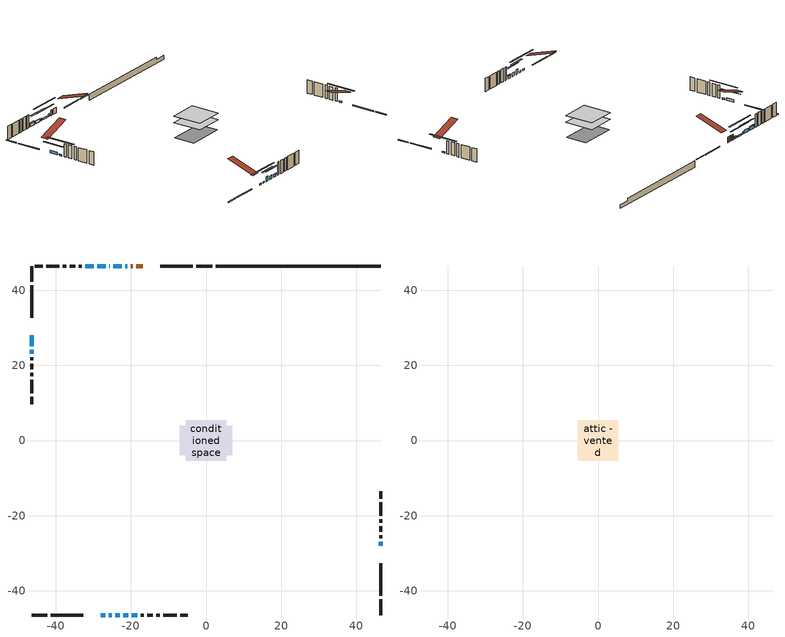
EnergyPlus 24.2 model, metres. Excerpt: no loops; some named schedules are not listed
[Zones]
conditioned space
 floor adiabatic (AdiabaticFloorConstruction): -5.43,-5.43 -5.43,5.43 5.43,5.43 5.43,-5.43 z3.39
 floor foundation (Slab1 construction): -7.01,-3.96 -7.01,3.96 7.01,3.96 7.01,-3.96 z-1.34
 wall outside (RimJoist1 construction): 1.61,46.43 -2.62,46.43 / -46.43,-46.43 -42.2,-46.43 / -46.43,46.43 -46.43,42.2 / 46.43,-46.43 46.43,-42.2 z0.95:1.25
 wall outside (RimJoist2 construction): -3.55,46.43 -12.22,46.43 / -41.27,-46.43 -32.6,-46.43 / -46.43,41.27 -46.43,32.6 / 46.43,-41.27 46.43,-32.6 z0.95:1.25
 wall outside (AdiabaticWallConstruction 1): -16.87,46.43 -18.55,46.43 / -19.47,46.43 -20.03,46.43 z0.95:2.98
 wall outside (AdiabaticWallConstruction): -20.96,46.43 -21.52,46.43 / -46.43,27.96 -46.43,25.11 / -25.61,46.43 -25.77,46.43 / -19.72,-46.43 -18.29,-46.43 z0.95:1.87; 46.43,-27.96 46.43,-26.93 / -25.91,-46.43 -25.04,-46.43 z0.95:1.46; -27.96,-46.43 -26.83,-46.43 / -22.44,46.43 -24.68,46.43 / -46.43,24.18 -46.43,23.06 z0.95:1.51; -24.11,-46.43 -23,-46.43 z0.95:2.68; -22.07,-46.43 -20.64,-46.43 z0.95:2.22; -26.69,46.43 -28.93,46.43 / -29.86,46.43 -32.1,46.43 z0.95:2.07
 wall outside (Wall1 construction): -33.03,46.43 -33.87,46.43 / -17.36,-46.43 -16.52,-46.43 / -46.43,22.13 -46.43,21.29 / 46.43,-26.01 46.43,-25.17 z0.95:5.83
 wall outside (Wall2 construction): -34.79,46.43 -36.25,46.43 / -15.6,-46.43 -14.14,-46.43 / -46.43,20.36 -46.43,18.91 / 46.43,-24.24 46.43,-22.78 z0.95:5.83
 wall outside (Wall3 construction): -37.18,46.43 -38.1,46.43 / -13.21,-46.43 -12.29,-46.43 / -46.43,17.98 -46.43,17.06 / 46.43,-21.85 46.43,-20.94 z0.95:5.83
 wall outside (Wall4 construction): -39.02,46.43 -42.55,46.43 / -11.37,-46.43 -7.84,-46.43 / -46.43,16.13 -46.43,12.61 / 46.43,-20.01 46.43,-16.48 z0.95:5.83
 wall outside (Wall5 construction): -43.48,46.43 -45.5,46.43 / -6.91,-46.43 -4.89,-46.43 / -46.43,11.68 -46.43,9.66 / 46.43,-15.56 46.43,-13.53 z0.95:5.83
 wall foundation (FoundationWall1 construction): 2.54,46.43,-1.34 2.54,46.43,0.95 42.04,46.43,0.95 42.04,46.43,0.02 46.43,46.43,0.02 46.43,46.43,-1.34
 window (WindowConstruction 5): -20.96,46.43 -21.52,46.43 z0.95:1.86
 window (WindowConstruction 4): -46.43,27.95 -46.43,25.11 z0.95:1.86
 window (WindowConstruction 12): 46.43,-27.95 46.43,-26.94 z0.95:1.46
 window (WindowConstruction 8): -27.95,-46.43 -26.84,-46.43 z0.95:1.51
 window (WindowConstruction 9): -25.91,-46.43 -25.04,-46.43 z0.95:1.46
 window (WindowConstruction 10): -22.44,46.43 -24.68,46.43 z0.95:1.51
 window (WindowConstruction 11): -46.43,24.18 -46.43,23.06 z0.95:1.51
 window (WindowConstruction 6): -25.61,46.43 -25.76,46.43 z0.95:1.86
 window (WindowConstruction 7): -24.11,-46.43 -23,-46.43 z0.95:2.68
 window (WindowConstruction): -22.07,-46.43 -20.65,-46.43 z0.95:2.22
 window (WindowConstruction 1): -26.69,46.43 -28.93,46.43 z0.95:2.07
 window (WindowConstruction 2): -19.72,-46.43 -18.29,-46.43 z0.95:1.86
 window (WindowConstruction 3): -29.86,46.43 -32.1,46.43 z0.95:2.07
 door (Door): -16.87,46.43 -18.54,46.43 z0.95:2.98
 door (Door 1): -19.47,46.43 -20.03,46.43 z0.95:2.98
 ceiling adiabatic (AdiabaticFloorConstruction): 5.43,-5.43 5.43,5.43 -5.43,5.43 -5.43,-5.43 z3.39
attic - vented
 floor to conditioned space (Floor1 construction Reversed): -5.43,-5.43 -5.43,5.43 5.43,5.43 5.43,-5.43 z5.83
 roof outside (Roof1 construction): -15.94,46.43,5.83 -15.94,35.85,9.35 -13.15,35.85,9.35 -13.15,46.43,5.83; -28.88,-46.43,5.83 -28.88,-35.85,9.35 -31.67,-35.85,9.35 -31.67,-46.43,5.83; -46.43,28.88,5.83 -35.85,28.88,9.35 -35.85,31.67,9.35 -46.43,31.67,5.83; 46.43,-28.88,5.83 35.85,-28.88,9.35 35.85,-31.67,9.35 46.43,-31.67,5.83
shading: -24.15,46.43 -18.32,46.43 -18.32,46.84 -24.15,46.84 z4.5; -46.43,22.47 -46.43,30.59 -46.84,30.59 -46.84,22.47 z4.5; 46.43,-21.85 46.43,-33.04 46.84,-33.04 46.84,-21.85 z6.54; -21.75,-46.43 -33.04,-46.43 -33.04,-46.84 -21.75,-46.84 z6.59; -19.96,-46.43 -30.99,-46.43 -30.99,-46.84 -19.96,-46.84 z6.54; -29.76,46.43 -17.36,46.43 -17.36,46.84 -29.76,46.84 z6.59; -46.43,17.98 -46.43,29.26 -46.84,29.26 -46.84,17.98 z6.59; -28.4,46.43 -22.97,46.43 -22.97,46.84 -28.4,46.84 z4.5; -20.36,-46.43 -26.75,-46.43 -26.75,-46.84 -20.36,-46.84 z5.32; -18.01,-46.43 -24.71,-46.43 -24.71,-46.84 -18.01,-46.84 z4.86; -31.57,46.43 -24.05,46.43 -24.05,46.84 -31.57,46.84 z4.71; -18.09,-46.43 -19.92,-46.43 -19.92,-46.84 -18.09,-46.84 z2.07; -32.3,46.43 -29.66,46.43 -29.66,46.84 -32.3,46.84 z2.27
[Building]
Building 1: Terrain=Suburbs
[Site:Location]
London AP_ON: Latitude {deg}=43.03; Longitude {deg}=-81.15; Time Zone {hr}=-5; Elevation {m}=278; Keep Site Location Information=Yes
[Site:GroundTemperature:Shallow]
3.98693, 1.93205, 1.76749, 2.74264, 6.6573, 10.5537, 13.9317, 16.0716, 16.2534, 14.513, 11.2211, 7.44421
[Site:WaterMainsTemperature]
Calculation Method=Schedule; Temperature Schedule=mains temperature schedule
[Material] Roughness=Rough; Thermal Absorptance=0.9
Name | Thickness {m} | Conductivity {W/m-K} | Density {kg/m3} | Specific Heat {J/kg-K} | Solar Absorptance | Visible Absorptance
asphalt or fiberglass shingles | 0.00635 | 0.162714 | 1121.4 | 1465.45 | 0.4 | 0.4
ceiling loosefill ins | 0.169333 | 0.0480833 | 16.02 | 1046.75 | 0.7 | 0.7
ceiling stud and cavity | 0.1397 | 0.431174 | 65.682 | 1177.47 | 0.7 | 0.7
concrete 4.0 in. | 0.1016 | 1.803125 | 2242.8 | 837.4 | 0.7 | 0.7
concrete 8.0 in. | 0.2032 | 1.803125 | 2242.8 | 837.4 | 0.7 | 0.7
door material | 0.04445 | 0.053851 | 512.64 | 1214.23 | 0.7 | 0.7
door material 1 | 0.04445 | 0.20624 | 512.64 | 1214.23 | 0.7 | 0.7
exterior vertical ins | 0.0174163 | 0.029427 | 32.04 | 1214.23 | 0.7 | 0.7
floor covering | 0.0127 | 0.0433444 | 54.468 | 1339.84 | 0.6 | 0.6
floor rigid ins; wall rigid ins | 0.512978 | 0.029427 | 32.04 | 1214.23 | 0.7 | 0.7
floor stud and cavity | 0.1397 | 1.75129 | 37.0049 | 1207.88 | 0.7 | 0.7
furniture material conditioned space 1 | 0.1524 | 0.115458 | 640.8 | 1214.23 | 0.6 | 0.6
gypsum board | 0.0127 | 0.160291 | 801 | 837.4 | 0.6 | 0.6
gypsum board 1 | 0.0127 | 0.160291 | 801 | 837.4 | 0.7 | 0.7
osb sheathing 0.5 in. | 0.0127 | 0.115458 | 512.64 | 1214.23 | 0.7 | 0.7
osb sheathing 0.75 in. | 0.01905 | 0.115458 | 512.64 | 1214.23 | 0.7 | 0.7
osb sheathing 2.0 in. | 0.0508 | 0.115458 | 512.64 | 1214.23 | 0.7 | 0.7
rim joist stud and cavity | 0.0508 | 0.0452492 | 125.044 | 1163.47 | 0.6 | 0.6
rim joist stud and cavity 1 | 0.0508 | 0.0290657 | 125.044 | 1163.47 | 0.6 | 0.6
wall stud and cavity | 0.1397 | 0.107359 | 139.0536 | 1170.24 | 0.7 | 0.7
wall stud and cavity 1 | 0.1397 | 0.097828 | 139.0536 | 1170.24 | 0.7 | 0.7
wall stud and cavity 2 | 0.1397 | 0.0911936 | 139.0536 | 1170.24 | 0.7 | 0.7
wall stud and cavity 3 | 0.1397 | 0.0943382 | 139.0536 | 1170.24 | 0.7 | 0.7
wall stud and cavity 4 | 0.1397 | 0.0885345 | 139.0536 | 1170.24 | 0.7 | 0.7
wall stud and cavity 5 | 0.0889 | 0.380278 | 52.3479 | 1209.89 | 0.7 | 0.7
wall stud and cavity 6 | 0.0889 | 0.391764 | 83.0341 | 1211.67 | 0.7 | 0.7
wood siding | 0.0254 | 0.102417 | 544.68 | 1172.36 | 0.4 | 0.4
wood siding 1; wood siding 2; wood siding 3 | 0.0254 | 0.102417 | 544.68 | 1172.36 | 0.7 | 0.7
[WindowMaterial:SimpleGlazingSystem]
Name | U-Factor {W/m2-K} | Solar Heat Gain Coefficient
WindowMaterial | 2.203064 | 0.54
WindowMaterial 1 | 2.239971 | 0.51
WindowMaterial 2 | 2.228615 | 0.52
WindowMaterial 3 | 2.986628 | 0.6
WindowMaterial 4 | 3.05987 | 0.34
WindowMaterial 5 | 2.96789 | 0.62
WindowMaterial 6 | 2.30867 | 0.44
WindowMaterial 7 | 2.35012 | 0.4
WindowMaterial 8 | 5.00743 | 0.62
[Construction]
AdiabaticFloorConstruction: floor stud and cavity, floor rigid ins, osb sheathing 0.75 in., floor covering
AdiabaticWallConstruction: wood siding 2, wall rigid ins, wall stud and cavity 5, gypsum board
AdiabaticWallConstruction 1: wood siding 3, wall rigid ins, wall stud and cavity 5, gypsum board
Door: door material
Door 1: door material 1
Floor1 construction Reversed: gypsum board, ceiling stud and cavity, ceiling loosefill ins
FoundationWall1 construction: concrete 8.0 in., gypsum board 1
furniture construction conditioned space 1: furniture material conditioned space 1
PartitionWallConstruction: gypsum board, wall stud and cavity 6, gypsum board
RimJoist1 construction: wood siding 1, osb sheathing 2.0 in., rim joist stud and cavity
RimJoist2 construction: wood siding 1, osb sheathing 2.0 in., rim joist stud and cavity 1
Roof1 construction: asphalt or fiberglass shingles
Slab1 construction: concrete 4.0 in.
Wall1 construction: wood siding, osb sheathing 0.5 in., wall stud and cavity, gypsum board
Wall2 construction: wood siding, osb sheathing 0.5 in., wall stud and cavity 1, gypsum board
Wall3 construction: wood siding, osb sheathing 0.5 in., wall stud and cavity 2, gypsum board
Wall4 construction: wood siding, osb sheathing 0.5 in., wall stud and cavity 3, gypsum board
Wall5 construction: wood siding, osb sheathing 0.5 in., wall stud and cavity 4, gypsum board
WindowConstruction: WindowMaterial
WindowConstruction 1; WindowConstruction 3: WindowMaterial 1
WindowConstruction 10; WindowConstruction 11; WindowConstruction 8: WindowMaterial 6
WindowConstruction 12: WindowMaterial 8
WindowConstruction 2; WindowConstruction 4: WindowMaterial 2
WindowConstruction 5: WindowMaterial 3
WindowConstruction 6: WindowMaterial 4
WindowConstruction 7: WindowMaterial 5
WindowConstruction 9: WindowMaterial 7
[Zone] Multiplier=1; Part of Total Floor Area=Yes
Name | Volume {m3}
attic - vented | 67.4628
conditioned space | 570.2
[Space]
Name | Zone | Volume {m3}
attic - vented 1 | attic - vented | 67.4628
conditioned space 1 | conditioned space | 570.2
[ZoneInfiltration:EffectiveLeakageArea]
infil attic - vented 1: Zone or Space=attic - vented 1; Schedule=Always On Discrete; Effective Air Leakage Area {cm2}=5144.29; Stack Coefficient=0.000245133; Wind Coefficient=1.05784e-05
[ZoneMixing]
whole house fan mix: Zone or Space=attic - vented; Schedule=Always On Continuous; Design Flow Rate Calculation Method=Flow/Zone; Design Flow Rate {m3/s}=0; Source Zone or Space=conditioned space
[SurfaceProperty:ExposedFoundationPerimeter]
Slab1: Exposed Perimeter Calculation Method=TotalExposedPerimeter; Total Exposed Perimeter {m}=43.892
[InternalMass] Zone or ZoneList=conditioned space; Space or SpaceList=conditioned space 1
Name | Construction | Surface Area {m2}
furniture mass conditioned space 1 | furniture construction conditioned space 1 | 91.6042
partition wall mass | PartitionWallConstruction | 229.01
[Lights]
interior lighting: Zone or ZoneList or Space or SpaceList=conditioned space 1; Schedule=interior lighting schedule; Design Level Calculation Method=LightingLevel; Lighting Level {W}=343.2; Return Air Fraction=0; Fraction Radiant=0.6; Fraction Visible=0.2; Fraction Replaceable=1
[People]
occupants: Zone or ZoneList or Space or SpaceList=conditioned space 1; Number of People Schedule=occupants schedule; Number of People Calculation Method=People; Number of People=3; Fraction Radiant=0.314171; Sensible Heat Fraction=0.56303; Activity Level Schedule=occupants activity schedule; Carbon Dioxide Generation Rate {m3/s-W}=0; Enable ASHRAE 55 Comfort Warnings=No; Mean Radiant Temperature Calculation Type=EnclosureAveraged
[ElectricEquipment] Zone or ZoneList or Space or SpaceList=conditioned space 1; Design Level Calculation Method=EquipmentLevel
Name | Schedule | Design Level {W} | Fraction Latent | Fraction Radiant | Fraction Lost
clothes dryer | clothes dryer schedule | 140.772 | 0.015 | 0.081 | 0.85
clothes washer | clothes washer schedule | 32.1985 | 0.03 | 0.162 | 0.7
cooking range | cooking range schedule | 215.147 | 0.08 | 0.432 | 0.2
dishwasher | dishwasher schedule | 66.8632 | 0.3 | 0.18 | 0.4
fridge | fridge schedule | 72.9452 | 0 | 0.6 | 0
mech vent bath fan 0 | mech vent bath fan 0 schedule | 50.2 | 0 | 0 | 1
mech vent bath fan 1 | mech vent bath fan 1 schedule | 50.2 | 0 | 0 | 1
mech vent house fan | mech vent house fan schedule | 0 | 0 | 0 | 1
mech vent house fan cfis | mech vent house fan cfis schedule | 0 | 0 | 0 | 0
mech vent range fan 0 | mech vent range fan 0 schedule | 57 | 0 | 0 | 1
misc plug loads | misc plug loads schedule | 494.7 | 0.045 | 0.513 | 0.1
whole house fan | Always On Discrete | 0 | 0 | 0 | 1
[OtherEquipment] Zone or ZoneList or Space or SpaceList=conditioned space 1; Design Level Calculation Method=EquipmentLevel
Name | Fuel Type | Schedule | Design Level {W} | Fraction Latent | Fraction Radiant | Fraction Lost
clothes dryer 1 | Electricity | clothes dryer schedule | 0 | 0.015 | 0.081 | 0.85
cooking range 1 | Electricity | cooking range schedule | 0 | 0.08 | 0.432 | 0.2
general water use latent | None | general water use schedule | 62.594 | 1 | 0 | 0
general water use sensible | None | general water use schedule | -61.6891 | 0 | 0.6 | 0
mech vent house fan latent load | None | Always On Discrete | 0 | 1 | 0 | 0
mech vent house fan sensible load | None | Always On Discrete | 0 | 0 | 0 | 0
water heater energy adjustment1 | NaturalGas | Always On Discrete | 0.01 | 0 | 0 | 1
[ZoneInfiltration:DesignFlowRate] Zone or ZoneList or Space or SpaceList=conditioned space 1; Schedule=Always On Discrete; Design Flow Rate Calculation Method=Flow/Zone; Design Flow Rate {m3/s}=0
infil flow; natural vent flow; whole house fan flow
[Foundation:Kiva]
Foundation Kiva 1: Initial Indoor Air Temperature {C}=18; Wall Height Above Grade {m}=0.950001; Wall Depth Below Slab {m}=0.2032; Custom Block Material Name 1=exterior vertical ins; Custom Block Depth 1 {m}=2.28999; Custom Block X Position 1 {m}=0.2159; Custom Block Z Position 1 {m}=0
[Foundation:Kiva:Settings]
Soil Conductivity {W/m-K}=0.849921; Soil Density {kg/m3}=1842.3; Soil Specific Heat {J/kg-K}=418.7; Ground Solar Absorptivity=0.9; Ground Thermal Absorptivity=0.9; Ground Surface Roughness {m}=0.03; Far-Field Width {m}=40; Deep-Ground Boundary Condition=ZeroFlux; Deep-Ground Depth {m}=40; Minimum Cell Dimension {m}=0.2; Maximum Cell Growth Coefficient=3; Simulation Timestep=Timestep
[Exterior:Lights]
exterior lighting: Schedule=exterior lighting schedule; Design Level {W}=75.6
[Schedule:Constant]
Name | Hourly Value
Always On Continuous; mech vent house fan schedule; mech vent house fan cfis schedule; Always On Discrete | 1
occupants activity schedule | 117.228
fridge schedule | 0
[Schedule:Week:Daily]
interior lighting schedule Week Rule - Jan1-Jan27: interior lighting schedule day, interior lighting schedule day, interior lighting schedule day, interior lighting schedule day, interior lighting schedule day, interior lighting schedule day, interior lighting schedule day, interior lighting schedule default day, interior lighting schedule default day, interior lighting schedule default day, interior lighting schedule default day, interior lighting schedule default day
interior lighting schedule Week Rule - Jan28-Feb3: interior lighting schedule day, interior lighting schedule day, interior lighting schedule day, interior lighting schedule day, interior lighting schedule day 1, interior lighting schedule day 1, interior lighting schedule day 1, interior lighting schedule default day, interior lighting schedule default day, interior lighting schedule default day, interior lighting schedule default day, interior lighting schedule default day
interior lighting schedule Week Rule - Feb4-Feb24: interior lighting schedule day 1, interior lighting schedule day 1, interior lighting schedule day 1, interior lighting schedule day 1, interior lighting schedule day 1, interior lighting schedule day 1, interior lighting schedule day 1, interior lighting schedule default day, interior lighting schedule default day, interior lighting schedule default day, interior lighting schedule default day, interior lighting schedule default day
interior lighting schedule Week Rule - Feb25-Mar3: interior lighting schedule day 1, interior lighting schedule day 1, interior lighting schedule day 1, interior lighting schedule day 1, interior lighting schedule day 2, interior lighting schedule day 2, interior lighting schedule day 2, interior lighting schedule default day, interior lighting schedule default day, interior lighting schedule default day, interior lighting schedule default day, interior lighting schedule default day
interior lighting schedule Week Rule - Mar4-Mar31: interior lighting schedule day 2, interior lighting schedule day 2, interior lighting schedule day 2, interior lighting schedule day 2, interior lighting schedule day 2, interior lighting schedule day 2, interior lighting schedule day 2, interior lighting schedule default day, interior lighting schedule default day, interior lighting schedule default day, interior lighting schedule default day, interior lighting schedule default day
interior lighting schedule Week Rule - Apr1-Apr28: interior lighting schedule day 3, interior lighting schedule day 3, interior lighting schedule day 3, interior lighting schedule day 3, interior lighting schedule day 3, interior lighting schedule day 3, interior lighting schedule day 3, interior lighting schedule default day, interior lighting schedule default day, interior lighting schedule default day, interior lighting schedule default day, interior lighting schedule default day
interior lighting schedule Week Rule - Apr29-May5: interior lighting schedule day 3, interior lighting schedule day 3, interior lighting schedule day 4, interior lighting schedule day 4, interior lighting schedule day 4, interior lighting schedule day 4, interior lighting schedule day 4, interior lighting schedule default day, interior lighting schedule default day, interior lighting schedule default day, interior lighting schedule default day, interior lighting schedule default day
interior lighting schedule Week Rule - May6-May26: interior lighting schedule day 4, interior lighting schedule day 4, interior lighting schedule day 4, interior lighting schedule day 4, interior lighting schedule day 4, interior lighting schedule day 4, interior lighting schedule day 4, interior lighting schedule default day, interior lighting schedule default day, interior lighting schedule default day, interior lighting schedule default day, interior lighting schedule default day
interior lighting schedule Week Rule - May27-Jun2: interior lighting schedule day 4, interior lighting schedule day 4, interior lighting schedule day 4, interior lighting schedule day 4, interior lighting schedule day 4, interior lighting schedule day 5, interior lighting schedule day 5, interior lighting schedule default day, interior lighting schedule default day, interior lighting schedule default day, interior lighting schedule default day, interior lighting schedule default day
interior lighting schedule Week Rule - Jun3-Jun30: interior lighting schedule day 5, interior lighting schedule day 5, interior lighting schedule day 5, interior lighting schedule day 5, interior lighting schedule day 5, interior lighting schedule day 5, interior lighting schedule day 5, interior lighting schedule default day, interior lighting schedule default day, interior lighting schedule default day, interior lighting schedule default day, interior lighting schedule default day
interior lighting schedule Week Rule - Jul1-Jul28: interior lighting schedule day 6, interior lighting schedule day 6, interior lighting schedule day 6, interior lighting schedule day 6, interior lighting schedule day 6, interior lighting schedule day 6, interior lighting schedule day 6, interior lighting schedule default day, interior lighting schedule default day, interior lighting schedule default day, interior lighting schedule default day, interior lighting schedule default day
interior lighting schedule Week Rule - Jul29-Aug4: interior lighting schedule day 6, interior lighting schedule day 6, interior lighting schedule day 6, interior lighting schedule day 7, interior lighting schedule day 7, interior lighting schedule day 7, interior lighting schedule day 7, interior lighting schedule default day, interior lighting schedule default day, interior lighting schedule default day, interior lighting schedule default day, interior lighting schedule default day
interior lighting schedule Week Rule - Aug5-Aug25: interior lighting schedule day 7, interior lighting schedule day 7, interior lighting schedule day 7, interior lighting schedule day 7, interior lighting schedule day 7, interior lighting schedule day 7, interior lighting schedule day 7, interior lighting schedule default day, interior lighting schedule default day, interior lighting schedule default day, interior lighting schedule default day, interior lighting schedule default day
interior lighting schedule Week Rule - Aug26-Sep1: interior lighting schedule day 7, interior lighting schedule day 7, interior lighting schedule day 7, interior lighting schedule day 7, interior lighting schedule day 7, interior lighting schedule day 7, interior lighting schedule day 8, interior lighting schedule default day, interior lighting schedule default day, interior lighting schedule default day, interior lighting schedule default day, interior lighting schedule default day
interior lighting schedule Week Rule - Sep2-Sep29: interior lighting schedule day 8, interior lighting schedule day 8, interior lighting schedule day 8, interior lighting schedule day 8, interior lighting schedule day 8, interior lighting schedule day 8, interior lighting schedule day 8, interior lighting schedule default day, interior lighting schedule default day, interior lighting schedule default day, interior lighting schedule default day, interior lighting schedule default day
interior lighting schedule Week Rule - Sep30-Oct6: interior lighting schedule day 8, interior lighting schedule day 9, interior lighting schedule day 9, interior lighting schedule day 9, interior lighting schedule day 9, interior lighting schedule day 9, interior lighting schedule day 9, interior lighting schedule default day, interior lighting schedule default day, interior lighting schedule default day, interior lighting schedule default day, interior lighting schedule default day
interior lighting schedule Week Rule - Oct7-Oct27: interior lighting schedule day 9, interior lighting schedule day 9, interior lighting schedule day 9, interior lighting schedule day 9, interior lighting schedule day 9, interior lighting schedule day 9, interior lighting schedule day 9, interior lighting schedule default day, interior lighting schedule default day, interior lighting schedule default day, interior lighting schedule default day, interior lighting schedule default day
interior lighting schedule Week Rule - Oct28-Nov3: interior lighting schedule day 9, interior lighting schedule day 9, interior lighting schedule day 9, interior lighting schedule day 9, interior lighting schedule day 10, interior lighting schedule day 10, interior lighting schedule day 10, interior lighting schedule default day, interior lighting schedule default day, interior lighting schedule default day, interior lighting schedule default day, interior lighting schedule default day
interior lighting schedule Week Rule - Nov4-Nov24: interior lighting schedule day 10, interior lighting schedule day 10, interior lighting schedule day 10, interior lighting schedule day 10, interior lighting schedule day 10, interior lighting schedule day 10, interior lighting schedule day 10, interior lighting schedule default day, interior lighting schedule default day, interior lighting schedule default day, interior lighting schedule default day, interior lighting schedule default day
interior lighting schedule Week Rule - Nov25-Dec1: interior lighting schedule day 10, interior lighting schedule day 10, interior lighting schedule day 10, interior lighting schedule day 10, interior lighting schedule day 10, interior lighting schedule day 10, interior lighting schedule day 11, interior lighting schedule default day, interior lighting schedule default day, interior lighting schedule default day, interior lighting schedule default day, interior lighting schedule default day
interior lighting schedule Week Rule - Dec2-Dec31: interior lighting schedule day 11, interior lighting schedule day 11, interior lighting schedule day 11, interior lighting schedule day 11, interior lighting schedule day 11, interior lighting schedule day 11, interior lighting schedule day 11, interior lighting schedule default day, interior lighting schedule default day, interior lighting schedule default day, interior lighting schedule default day, interior lighting schedule default day
occupants schedule Week Rule - Jan1-Dec31: occupants schedule day, occupants schedule day, occupants schedule day, occupants schedule day, occupants schedule day, occupants schedule day, occupants schedule day, occupants schedule default day, occupants schedule default day, occupants schedule default day, occupants schedule default day, occupants schedule default day
clothes dryer schedule Week Rule - Jan1-Dec31: clothes dryer schedule day, clothes dryer schedule day, clothes dryer schedule day, clothes dryer schedule day, clothes dryer schedule day, clothes dryer schedule day, clothes dryer schedule day, clothes dryer schedule default day, clothes dryer schedule default day, clothes dryer schedule default day, clothes dryer schedule default day, clothes dryer schedule default day
clothes washer schedule Week Rule - Jan1-Dec31: clothes washer schedule day, clothes washer schedule day, clothes washer schedule day, clothes washer schedule day, clothes washer schedule day, clothes washer schedule day, clothes washer schedule day, clothes washer schedule default day, clothes washer schedule default day, clothes washer schedule default day, clothes washer schedule default day, clothes washer schedule default day
cooking range schedule Week Rule - Jan1-Dec31: cooking range schedule day, cooking range schedule day, cooking range schedule day, cooking range schedule day, cooking range schedule day, cooking range schedule day, cooking range schedule day, cooking range schedule default day, cooking range schedule default day, cooking range schedule default day, cooking range schedule default day, cooking range schedule default day
dishwasher schedule Week Rule - Jan1-Dec31: dishwasher schedule day, dishwasher schedule day, dishwasher schedule day, dishwasher schedule day, dishwasher schedule day, dishwasher schedule day, dishwasher schedule day, dishwasher schedule default day, dishwasher schedule default day, dishwasher schedule default day, dishwasher schedule default day, dishwasher schedule default day
mech vent bath fan 0 schedule Week Rule - Jan1-Dec31: mech vent bath fan 0 schedule day, mech vent bath fan 0 schedule day, mech vent bath fan 0 schedule day, mech vent bath fan 0 schedule day, mech vent bath fan 0 schedule day, mech vent bath fan 0 schedule day, mech vent bath fan 0 schedule day, mech vent bath fan 0 schedule default day, mech vent bath fan 0 schedule default day, mech vent bath fan 0 schedule default day, mech vent bath fan 0 schedule default day, mech vent bath fan 0 schedule default day
mech vent bath fan 1 schedule Week Rule - Jan1-Dec31: mech vent bath fan 1 schedule day, mech vent bath fan 1 schedule day, mech vent bath fan 1 schedule day, mech vent bath fan 1 schedule day, mech vent bath fan 1 schedule day, mech vent bath fan 1 schedule day, mech vent bath fan 1 schedule day, mech vent bath fan 1 schedule default day, mech vent bath fan 1 schedule default day, mech vent bath fan 1 schedule default day, mech vent bath fan 1 schedule default day, mech vent bath fan 1 schedule default day
mech vent range fan 0 schedule Week Rule - Jan1-Dec31: mech vent range fan 0 schedule day, mech vent range fan 0 schedule day, mech vent range fan 0 schedule day, mech vent range fan 0 schedule day, mech vent range fan 0 schedule day, mech vent range fan 0 schedule day, mech vent range fan 0 schedule day, mech vent range fan 0 schedule default day, mech vent range fan 0 schedule default day, mech vent range fan 0 schedule default day, mech vent range fan 0 schedule default day, mech vent range fan 0 schedule default day
misc plug loads schedule Week Rule - Jan1-Dec31: misc plug loads schedule day, misc plug loads schedule day, misc plug loads schedule day, misc plug loads schedule day, misc plug loads schedule day, misc plug loads schedule day, misc plug loads schedule day, misc plug loads schedule default day, misc plug loads schedule default day, misc plug loads schedule default day, misc plug loads schedule default day, misc plug loads schedule default day
general water use schedule Week Rule - Jan1-Dec31: general water use schedule day, general water use schedule day, general water use schedule day, general water use schedule day, general water use schedule day, general water use schedule day, general water use schedule day, general water use schedule default day, general water use schedule default day, general water use schedule default day, general water use schedule default day, general water use schedule default day
exterior lighting schedule Week Rule - Jan1-Jan27: exterior lighting schedule day, exterior lighting schedule day, exterior lighting schedule day, exterior lighting schedule day, exterior lighting schedule day, exterior lighting schedule day, exterior lighting schedule day, exterior lighting schedule default day, exterior lighting schedule default day, exterior lighting schedule default day, exterior lighting schedule default day, exterior lighting schedule default day
exterior lighting schedule Week Rule - Jan28-Feb3: exterior lighting schedule day, exterior lighting schedule day, exterior lighting schedule day, exterior lighting schedule day, exterior lighting schedule day 1, exterior lighting schedule day 1, exterior lighting schedule day 1, exterior lighting schedule default day, exterior lighting schedule default day, exterior lighting schedule default day, exterior lighting schedule default day, exterior lighting schedule default day
exterior lighting schedule Week Rule - Feb4-Feb24: exterior lighting schedule day 1, exterior lighting schedule day 1, exterior lighting schedule day 1, exterior lighting schedule day 1, exterior lighting schedule day 1, exterior lighting schedule day 1, exterior lighting schedule day 1, exterior lighting schedule default day, exterior lighting schedule default day, exterior lighting schedule default day, exterior lighting schedule default day, exterior lighting schedule default day
exterior lighting schedule Week Rule - Feb25-Mar3: exterior lighting schedule day 1, exterior lighting schedule day 1, exterior lighting schedule day 1, exterior lighting schedule day 1, exterior lighting schedule day 2, exterior lighting schedule day 2, exterior lighting schedule day 2, exterior lighting schedule default day, exterior lighting schedule default day, exterior lighting schedule default day, exterior lighting schedule default day, exterior lighting schedule default day
exterior lighting schedule Week Rule - Mar4-Mar31: exterior lighting schedule day 2, exterior lighting schedule day 2, exterior lighting schedule day 2, exterior lighting schedule day 2, exterior lighting schedule day 2, exterior lighting schedule day 2, exterior lighting schedule day 2, exterior lighting schedule default day, exterior lighting schedule default day, exterior lighting schedule default day, exterior lighting schedule default day, exterior lighting schedule default day
exterior lighting schedule Week Rule - Apr1-Apr28: exterior lighting schedule day 3, exterior lighting schedule day 3, exterior lighting schedule day 3, exterior lighting schedule day 3, exterior lighting schedule day 3, exterior lighting schedule day 3, exterior lighting schedule day 3, exterior lighting schedule default day, exterior lighting schedule default day, exterior lighting schedule default day, exterior lighting schedule default day, exterior lighting schedule default day
exterior lighting schedule Week Rule - Apr29-May5: exterior lighting schedule day 3, exterior lighting schedule day 3, exterior lighting schedule day 4, exterior lighting schedule day 4, exterior lighting schedule day 4, exterior lighting schedule day 4, exterior lighting schedule day 4, exterior lighting schedule default day, exterior lighting schedule default day, exterior lighting schedule default day, exterior lighting schedule default day, exterior lighting schedule default day
exterior lighting schedule Week Rule - May6-May26: exterior lighting schedule day 4, exterior lighting schedule day 4, exterior lighting schedule day 4, exterior lighting schedule day 4, exterior lighting schedule day 4, exterior lighting schedule day 4, exterior lighting schedule day 4, exterior lighting schedule default day, exterior lighting schedule default day, exterior lighting schedule default day, exterior lighting schedule default day, exterior lighting schedule default day
exterior lighting schedule Week Rule - May27-Jun2: exterior lighting schedule day 4, exterior lighting schedule day 4, exterior lighting schedule day 4, exterior lighting schedule day 4, exterior lighting schedule day 4, exterior lighting schedule day 5, exterior lighting schedule day 5, exterior lighting schedule default day, exterior lighting schedule default day, exterior lighting schedule default day, exterior lighting schedule default day, exterior lighting schedule default day
exterior lighting schedule Week Rule - Jun3-Jun30: exterior lighting schedule day 5, exterior lighting schedule day 5, exterior lighting schedule day 5, exterior lighting schedule day 5, exterior lighting schedule day 5, exterior lighting schedule day 5, exterior lighting schedule day 5, exterior lighting schedule default day, exterior lighting schedule default day, exterior lighting schedule default day, exterior lighting schedule default day, exterior lighting schedule default day
exterior lighting schedule Week Rule - Jul1-Jul28: exterior lighting schedule day 6, exterior lighting schedule day 6, exterior lighting schedule day 6, exterior lighting schedule day 6, exterior lighting schedule day 6, exterior lighting schedule day 6, exterior lighting schedule day 6, exterior lighting schedule default day, exterior lighting schedule default day, exterior lighting schedule default day, exterior lighting schedule default day, exterior lighting schedule default day
exterior lighting schedule Week Rule - Jul29-Aug4: exterior lighting schedule day 6, exterior lighting schedule day 6, exterior lighting schedule day 6, exterior lighting schedule day 7, exterior lighting schedule day 7, exterior lighting schedule day 7, exterior lighting schedule day 7, exterior lighting schedule default day, exterior lighting schedule default day, exterior lighting schedule default day, exterior lighting schedule default day, exterior lighting schedule default day
[Schedule:Year]
interior lighting schedule: interior lighting schedule Week Rule - Jan1-Jan27, 1, 1, 1, 27, interior lighting schedule Week Rule - Jan28-Feb3, 1, 28, 2, 3, interior lighting schedule Week Rule - Feb4-Feb24, 2, 4, 2, 24, interior lighting schedule Week Rule - Feb25-Mar3, 2, 25, 3, 3, interior lighting schedule Week Rule - Mar4-Mar31, 3, 4, 3, 31, interior lighting schedule Week Rule - Apr1-Apr28, 4, 1, 4, 28, interior lighting schedule Week Rule - Apr29-May5, 4, 29, 5, 5, interior lighting schedule Week Rule - May6-May26, 5, 6, 5, 26, interior lighting schedule Week Rule - May27-Jun2, 5, 27, 6, 2, interior lighting schedule Week Rule - Jun3-Jun30, 6, 3, 6, 30, interior lighting schedule Week Rule - Jul1-Jul28, 7, 1, 7, 28, interior lighting schedule Week Rule - Jul29-Aug4, 7, 29, 8, 4, interior lighting schedule Week Rule - Aug5-Aug25, 8, 5, 8, 25, interior lighting schedule Week Rule - Aug26-Sep1, 8, 26, 9, 1, interior lighting schedule Week Rule - Sep2-Sep29, 9, 2, 9, 29, interior lighting schedule Week Rule - Sep30-Oct6, 9, 30, 10, 6, interior lighting schedule Week Rule - Oct7-Oct27, 10, 7, 10, 27, interior lighting schedule Week Rule - Oct28-Nov3, 10, 28, 11, 3, interior lighting schedule Week Rule - Nov4-Nov24, 11, 4, 11, 24, interior lighting schedule Week Rule - Nov25-Dec1, 11, 25, 12, 1, interior lighting schedule Week Rule - Dec2-Dec31, 12, 2, 12, 31
occupants schedule: occupants schedule Week Rule - Jan1-Dec31, 1, 1, 12, 31
clothes dryer schedule: clothes dryer schedule Week Rule - Jan1-Dec31, 1, 1, 12, 31
clothes washer schedule: clothes washer schedule Week Rule - Jan1-Dec31, 1, 1, 12, 31
cooking range schedule: cooking range schedule Week Rule - Jan1-Dec31, 1, 1, 12, 31
dishwasher schedule: dishwasher schedule Week Rule - Jan1-Dec31, 1, 1, 12, 31
mech vent bath fan 0 schedule: mech vent bath fan 0 schedule Week Rule - Jan1-Dec31, 1, 1, 12, 31
mech vent bath fan 1 schedule: mech vent bath fan 1 schedule Week Rule - Jan1-Dec31, 1, 1, 12, 31
mech vent range fan 0 schedule: mech vent range fan 0 schedule Week Rule - Jan1-Dec31, 1, 1, 12, 31
misc plug loads schedule: misc plug loads schedule Week Rule - Jan1-Dec31, 1, 1, 12, 31
general water use schedule: general water use schedule Week Rule - Jan1-Dec31, 1, 1, 12, 31
exterior lighting schedule: exterior lighting schedule Week Rule - Jan1-Jan27, 1, 1, 1, 27, exterior lighting schedule Week Rule - Jan28-Feb3, 1, 28, 2, 3, exterior lighting schedule Week Rule - Feb4-Feb24, 2, 4, 2, 24, exterior lighting schedule Week Rule - Feb25-Mar3, 2, 25, 3, 3, exterior lighting schedule Week Rule - Mar4-Mar31, 3, 4, 3, 31, exterior lighting schedule Week Rule - Apr1-Apr28, 4, 1, 4, 28, exterior lighting schedule Week Rule - Apr29-May5, 4, 29, 5, 5, exterior lighting schedule Week Rule - May6-May26, 5, 6, 5, 26, exterior lighting schedule Week Rule - May27-Jun2, 5, 27, 6, 2, exterior lighting schedule Week Rule - Jun3-Jun30, 6, 3, 6, 30, exterior lighting schedule Week Rule - Jul1-Jul28, 7, 1, 7, 28, exterior lighting schedule Week Rule - Jul29-Aug4, 7, 29, 8, 4, exterior lighting schedule Week Rule - Aug5-Aug25, 8, 5, 8, 25, exterior lighting schedule Week Rule - Aug26-Sep1, 8, 26, 9, 1, exterior lighting schedule Week Rule - Sep2-Sep29, 9, 2, 9, 29, exterior lighting schedule Week Rule - Sep30-Oct6, 9, 30, 10, 6, exterior lighting schedule Week Rule - Oct7-Oct27, 10, 7, 10, 27, exterior lighting schedule Week Rule - Oct28-Nov3, 10, 28, 11, 3, exterior lighting schedule Week Rule - Nov4-Nov24, 11, 4, 11, 24, exterior lighting schedule Week Rule - Nov25-Dec1, 11, 25, 12, 1, exterior lighting schedule Week Rule - Dec2-Dec31, 12, 2, 12, 31
[Schedule:Compact]
mains temperature schedule: Through: 01/01, For: AllDays, Until: 24:00, 7.96722, Through: 01/02, For: AllDays, Until: 24:00, 7.89722, Through: 01/03, For: AllDays, Until: 24:00, 7.82778, Through: 01/04, For: AllDays, Until: 24:00, 7.76, Through: 01/05, For: AllDays, Until: 24:00, 7.69333, Through: 01/06, For: AllDays, Until: 24:00, 7.62778, Through: 01/07, For: AllDays, Until: 24:00, 7.56389, Through: 01/08, For: AllDays, Until: 24:00, 7.50167, Through: 01/09, For: AllDays, Until: 24:00, 7.44056, Through: 01/10, For: AllDays, Until: 24:00, 7.38056, Through: 01/11, For: AllDays, Until: 24:00, 7.32222, Through: 01/12, For: AllDays, Until: 24:00, 7.26556, Through: 01/13, For: AllDays, Until: 24:00, 7.21, Through: 01/14, For: AllDays, Until: 24:00, 7.15556, Through: 01/15, For: AllDays, Until: 24:00, 7.10333, Through: 01/16, For: AllDays, Until: 24:00, 7.05222, Through: 01/17, For: AllDays, Until: 24:00, 7.00278, Through: 01/18, For: AllDays, Until: 24:00, 6.955, Through: 01/19, For: AllDays, Until: 24:00, 6.90833, Through: 01/20, For: AllDays, Until: 24:00, 6.86389, Through: 01/21, For: AllDays, Until: 24:00, 6.82056, Through: 01/22, For: AllDays, Until: 24:00, 6.77889, Through: 01/23, For: AllDays, Until: 24:00, 6.73889, Through: 01/24, For: AllDays, Until: 24:00, 6.7, Through: 01/25, For: AllDays, Until: 24:00, 6.66333, Through: 01/26, For: AllDays, Until: 24:00, 6.62833, Through: 01/27, For: AllDays, Until: 24:00, 6.59444, Through: 01/28, For: AllDays, Until: 24:00, 6.56278, Through: 01/29, For: AllDays, Until: 24:00, 6.53222, Through: 01/30, For: AllDays, Until: 24:00, 6.50389, Through: 01/31, For: AllDays, Until: 24:00, 6.47722, Through: 02/01, For: AllDays, Until: 24:00, 6.45167, Through: 02/02, For: AllDays, Until: 24:00, 6.42833, Through: 02/03, For: AllDays, Until: 24:00, 6.40667, Through: 02/04, For: AllDays, Until: 24:00, 6.38611, Through: 02/05, For: AllDays, Until: 24:00, 6.36778, Through: 02/06, For: AllDays, Until: 24:00, 6.35111, Through: 02/07, For: AllDays, Until: 24:00, 6.33611, Through: 02/08, For: AllDays, Until: 24:00, 6.32333, Through: 02/09, For: AllDays, Until: 24:00, 6.31167, Through: 02/10, For: AllDays, Until: 24:00, 6.30222, Through: 02/11, For: AllDays, Until: 24:00, 6.29389, Through: 02/12, For: AllDays, Until: 24:00, 6.28778, Through: 02/13, For: AllDays, Until: 24:00, 6.28333, Through: 02/14, For: AllDays, Until: 24:00, 6.28056, Through: 02/15, For: AllDays, Until: 24:00, 6.27944, Through: 02/16, For: AllDays, Until: 24:00, 6.28, Through: 02/17, For: AllDays, Until: 24:00, 6.28278, Through: 02/18, For: AllDays, Until: 24:00, 6.28722, Through: 02/19, For: AllDays, Until: 24:00, 6.29278, Through: 02/20, For: AllDays, Until: 24:00, 6.30056, Through: 02/21, For: AllDays, Until: 24:00, 6.31, Through: 02/22, For: AllDays, Until: 24:00, 6.32111, Through: 02/23, For: AllDays, Until: 24:00, 6.33444, Through: 02/24, For: AllDays, Until: 24:00, 6.34889, Through: 02/25, For: AllDays, Until: 24:00, 6.36556, Through: 02/26, For: AllDays, Until: 24:00, 6.38333, Through: 02/27, For: AllDays, Until: 24:00, 6.40333, Through: 02/28, For: AllDays, Until: 24:00, 6.425, Through: 03/01, For: AllDays, Until: 24:00, 6.44833, Through: 03/02, For: AllDays, Until: 24:00, 6.47278, Through: 03/03, For: AllDays, Until: 24:00, 6.49944, Through: 03/04, For: AllDays, Until: 24:00, 6.52778, Through: 03/05, For: AllDays, Until: 24:00, 6.55778, Through: 03/06, For: AllDays, Until: 24:00, 6.58944, Through: 03/07, For: AllDays, Until: 24:00, 6.62278, Through: 03/08, For: AllDays, Until: 24:00, 6.65778, Through: 03/09, For: AllDays, Until: 24:00, 6.69444, Through: 03/10, For: AllDays, Until: 24:00, 6.73278, Through: 03/11, For: AllDays, Until: 24:00, 6.77278, Through: 03/12, For: AllDays, Until: 24:00, 6.81389, Through: 03/13, For: AllDays, Until: 24:00, 6.85722, Through: 03/14, For: AllDays, Until: 24:00, 6.90167, Through: 03/15, For: AllDays, Until: 24:00, 6.94778, Through: 03/16, For: AllDays, Until: 24:00, 6.99556, Through: 03/17, For: AllDays, Until: 24:00, 7.045, Through: 03/18, For: AllDays, Until: 24:00, 7.09556, Through: 03/19, For: AllDays, Until: 24:00, 7.14778, Through: 03/20, For: AllDays, Until: 24:00, 7.20167, Through: 03/21, For: AllDays, Until: 24:00, 7.25667, Through: 03/22, For: AllDays, Until: 24:00, 7.31333, Through: 03/23, For: AllDays, Until: 24:00, 7.37167, Through: 03/24, For: AllDays, Until: 24:00, 7.43111, Through: 03/25, For: AllDays, Until: 24:00, 7.49222, Through: 03/26, For: AllDays, Until: 24:00, 7.55444, Through: 03/27, For: AllDays, Until: 24:00, 7.61833, Through: 03/28, For: AllDays, Until: 24:00, 7.68333, Through: 03/29, For: AllDays, Until: 24:00, 7.74944, Through: 03/30, For: AllDays, Until: 24:00, 7.81722, Through: 03/31, For: AllDays, Until: 24:00, 7.88667, Through: 04/01, For: AllDays, Until: 24:00, 7.95667, Through: 04/02, For: AllDays, Until: 24:00, 8.02833, Through: 04/03, For: AllDays, Until: 24:00, 8.10111, Through: 04/04, For: AllDays, Until: 24:00, 8.175, Through: 04/05, For: AllDays, Until: 24:00, 8.25, Through: 04/06, For: AllDays, Until: 24:00, 8.32667, Through: 04/07, For: AllDays, Until: 24:00, 8.40389, Through: 04/08, For: AllDays, Until: 24:00, 8.48278, Through: 04/09, For: AllDays, Until: 24:00, 8.56222, Through: 04/10, For: AllDays, Until: 24:00, 8.64278, Through: 04/11, For: AllDays, Until: 24:00, 8.725, Through: 04/12, For: AllDays, Until: 24:00, 8.80778, Through: 04/13, For: AllDays, Until: 24:00, 8.89167, Through: 04/14, For: AllDays, Until: 24:00, 8.97611, Through: 04/15, For: AllDays, Until: 24:00, 9.06167, Through: 04/16, For: AllDays, Until: 24:00, 9.14833, Through: 04/17, For: AllDays, Until: 24:00, 9.23611, Through: 04/18, For: AllDays, Until: 24:00, 9.32444, Through: 04/19, For: AllDays, Until: 24:00, 9.41389, Through: 04/20, For: AllDays, Until: 24:00, 9.50389, Through: 04/21, For: AllDays, Until: 24:00, 9.595, Through: 04/22, For: AllDays, Until: 24:00, 9.68667, Through: 04/23, For: AllDays, Until: 24:00, 9.77889, Through: 04/24, For: AllDays, Until: 24:00, 9.87222, Through: 04/25, For: AllDays, Until: 24:00, 9.96556, Through: 04/26, For: AllDays, Until: 24:00, 10.06, Through: 04/27, For: AllDays, Until: 24:00, 10.1556, Through: 04/28, For: AllDays, Until: 24:00, 10.2511, Through: 04/29, For: AllDays, Until: 24:00, 10.3472, Through: 04/30, For: AllDays, Until: 24:00, 10.4439, Through: 05/01, For: AllDays, Until: 24:00, 10.5411, Through: 05/02, For: AllDays, Until: 24:00, 10.6389, Through: 05/03, For: AllDays, Until: 24:00, 10.7372, Through: 05/04, For: AllDays, Until: 24:00, 10.8361, Through: 05/05, For: AllDays, Until: 24:00, 10.935, Through: 05/06, For: AllDays, Until: 24:00, 11.0344, Through: 05/07, For: AllDays, Until: 24:00, 11.1344, Through: 05/08, For: AllDays, Until: 24:00, 11.2344, Through: 05/09, For: AllDays, Until: 24:00, 11.335, Through: 05/10, For: AllDays, Until: 24:00, 11.4356, Through: 05/11, For: AllDays, Until: 24:00, 11.5361, Through: 05/12, For: AllDays, Until: 24:00, 11.6372, Through: 05/13, For: AllDays, Until: 24:00, 11.7383, Through: 05/14, For: AllDays, Until: 24:00, 11.84, Through: 05/15, For: AllDays, Until: 24:00, 11.9411, Through: 05/16, For: AllDays, Until: 24:00, 12.0428, Through: 05/17, For: AllDays, Until: 24:00, 12.1444, Through: 05/18, For: AllDays, Until: 24:00, 12.2456, Through: 05/19, For: AllDays, Until: 24:00, 12.3472, Through: 05/20, For: AllDays, Until: 24:00, 12.4489, Through: 05/21, For: AllDays, Until: 24:00, 12.55, Through: 05/22, For: AllDays, Until: 24:00, 12.6517, Through: 05/23, For: AllDays, Until: 24:00, 12.7528, Through: 05/24, For: AllDays, Until: 24:00, 12.8533, Through: 05/25, For: AllDays, Until: 24:00, 12.9544, Through: 05/26, For: AllDays, Until: 24:00, 13.055, Through: 05/27, For: AllDays, Until: 24:00, 13.155, Through: 05/28, For: AllDays, Until: 24:00, 13.255, Through: 05/29, For: AllDays, Until: 24:00, 13.355, Through: 05/30, For: AllDays, Until: 24:00, 13.4539, Through: 05/31, For: AllDays, Until: 24:00, 13.5533, Through: 06/01, For: AllDays, Until: 24:00, 13.6517, Through: 06/02, For: AllDays, Until: 24:00, 13.75, Through: 06/03, For: AllDays, Until: 24:00, 13.8472, Through: 06/04, For: AllDays, Until: 24:00, 13.9444, Through: 06/05, For: AllDays, Until: 24:00, 14.0411, Through: 06/06, For: AllDays, Until: 24:00, 14.1372, Through: 06/07, For: AllDays, Until: 24:00, 14.2328, Through: 06/08, For: AllDays, Until: 24:00, 14.3278, Through: 06/09, For: AllDays, Until: 24:00, 14.4217, Through: 06/10, For: AllDays, Until: 24:00, 14.5156, Through: 06/11, For: AllDays, Until: 24:00, 14.6083, Through: 06/12, For: AllDays, Until: 24:00, 14.7006, Through: 06/13, For: AllDays, Until: 24:00, 14.7922, Through: 06/14, For: AllDays, Until: 24:00, 14.8828, Through: 06/15, For: AllDays, Until: 24:00, 14.9728, Through: 06/16, For: AllDays, Until: 24:00, 15.0617, Through: 06/17, For: AllDays, Until: 24:00, 15.15, Through: 06/18, For: AllDays, Until: 24:00, 15.2372, Through: 06/19, For: AllDays, Until: 24:00, 15.3233, Through: 06/20, For: AllDays, Until: 24:00, 15.4089, Through: 06/21, For: AllDays, Until: 24:00, 15.4933, Through: 06/22, For: AllDays, Until: 24:00, 15.5772, Through: 06/23, For: AllDays, Until: 24:00, 15.6594, Through: 06/24, For: AllDays, Until: 24:00, 15.7411, Through: 06/25, For: AllDays, Until: 24:00, 15.8217, Through: 06/26, For: AllDays, Until: 24:00, 15.9006, Through: 06/27, For: AllDays, Until: 24:00, 15.9789, Through: 06/28, For: AllDays, Until: 24:00, 16.0561, Through: 06/29, For: AllDays, Until: 24:00, 16.1322, Through: 06/30, For: AllDays, Until: 24:00, 16.2072, Through: 07/01, For: AllDays, Until: 24:00, 16.2806, Through: 07/02, For: AllDays, Until: 24:00, 16.3528, Through: 07/03, For: AllDays, Until: 24:00, 16.4244, Through: 07/04, For: AllDays, Until: 24:00, 16.4939, Through: 07/05, For: AllDays, Until: 24:00, 16.5628, Through: 07/06, For: AllDays, Until: 24:00, 16.63, Through: 07/07, For: AllDays, Until: 24:00, 16.6961, Through: 07/08, For: AllDays, Until: 24:00, 16.7606, Through: 07/09, For: AllDays, Until: 24:00, 16.8239, Through: 07/10, For: AllDays, Until: 24:00, 16.8861, Through: 07/11, For: AllDays, Until: 24:00, 16.9467, Through: 07/12, For: AllDays, Until: 24:00, 17.0056, Through: 07/13, For: AllDays, Until: 24:00, 17.0633, Through: 07/14, For: AllDays, Until: 24:00, 17.12, Through: 07/15, For: AllDays, Until: 24:00, 17.1744, Through: 07/16, For: AllDays, Until: 24:00, 17.2278, Through: 07/17, For: AllDays, Until: 24:00, 17.28, Through: 07/18, For: AllDays, Until: 24:00, 17.33, Through: 07/19, For: AllDays, Until: 24:00, 17.3789, Through: 07/20, For: AllDays, Until: 24:00, 17.4261, Through: 07/21, For: AllDays, Until: 24:00, 17.4717, Through: 07/22, For: AllDays, Until: 24:00, 17.5161, Through: 07/23, For: AllDays, Until: 24:00, 17.5583, Through: 07/24, For: AllDays, Until: 24:00, 17.5994, Through: 07/25, For: AllDays, Until: 24:00, 17.6389, Through: 07/26, For: AllDays, Until: 24:00, 17.6767, Through: 07/27, For: AllDays, Until: 24:00, 17.7128, Through: 07/28, For: AllDays, Until: 24:00, 17.7472, Through: 07/29, For: AllDays, Until: 24:00, 17.78, Through: 07/30, For: AllDays, Until: 24:00, 17.8111, Through: 07/31, For: AllDays, Until: 24:00, 17.8406, Through: 08/01, For: AllDays, Until: 24:00, 17.8683, Through: 08/02, For: AllDays, Until: 24:00, 17.8944, Through: 08/03, For: AllDays, Until: 24:00, 17.9189, Through: 08/04, For: AllDays, Until: 24:00, 17.9417, Through: 08/05, For: AllDays, Until: 24:00, 17.9628, Through: 08/06, For: AllDays, Until: 24:00, 17.9822, Through: 08/07, For: AllDays, Until: 24:00, 18, Through: 08/08, For: AllDays, Until: 24:00, 18.0156, Through: 08/09, For: AllDays, Until: 24:00, 18.03, Through: 08/10, For: AllDays, Until: 24:00, 18.0422, Through: 08/11, For: AllDays, Until: 24:00, 18.0533, Through: 08/12, For: AllDays, Until: 24:00, 18.0622, Through: 08/13, For: AllDays, Until: 24:00, 18.0694, Through: 08/14, For: AllDays, Until: 24:00, 18.0744, Through: 08/15, For: AllDays, Until: 24:00, 18.0783, Through: 08/16, For: AllDays, Until: 24:00, 18.0806, Through: 08/17, For: AllDays, Until: 24:00, 18.0806, Through: 08/18, For: AllDays, Until: 24:00, 18.0789, Through: 08/19, For: AllDays, Until: 24:00, 18.0761, Through: 08/20, For: AllDays, Until: 24:00, 18.0711, Through: 08/21, For: AllDays, Until: 24:00, 18.0639, Through: 08/22, For: AllDays, Until: 24:00, 18.0556, Through: 08/23, For: AllDays, Until: 24:00, 18.0456, Through: 08/24, For: AllDays, Until: 24:00, 18.0333, Through: 08/25, For: AllDays, Until: 24:00, 18.0194, Through: 08/26, For: AllDays, Until: 24:00, 18.0044, Through: 08/27, For: AllDays, Until: 24:00, 17.9872, Through: 08/28, For: AllDays, Until: 24:00, 17.9683, Through: 08/29, For: AllDays, Until: 24:00, 17.9478, Through: 08/30, For: AllDays, Until: 24:00, 17.9256, Through: 08/31, For: AllDays, Until: 24:00, 17.9011, Through: 09/01, For: AllDays, Until: 24:00, 17.8756, Through: 09/02, For: AllDays, Until: 24:00, 17.8483, Through: 09/03, For: AllDays, Until: 24:00, 17.8189, Through: 09/04, For: AllDays, Until: 24:00, 17.7883, Through: 09/05, For: AllDays, Until: 24:00, 17.7561, Through: 09/06, For: AllDays, Until: 24:00, 17.7222, Through: 09/07, For: AllDays, Until: 24:00, 17.6861, Through: 09/08, For: AllDays, Until: 24:00, 17.6489, Through: 09/09, For: AllDays, Until: 24:00, 17.61, Through: 09/10, For: AllDays, Until: 24:00, 17.5694, Through: 09/11, For: AllDays, Until: 24:00, 17.5272, Through: 09/12, For: AllDays, Until: 24:00, 17.4833, Through: 09/13, For: AllDays, Until: 24:00, 17.4383, Through: 09/14, For: AllDays, Until: 24:00, 17.3917, Through: 09/15, For: AllDays, Until: 24:00, 17.3433, Through: 09/16, For: AllDays, Until: 24:00, 17.2933, Through: 09/17, For: AllDays, Until: 24:00, 17.2417, Through: 09/18, For: AllDays, Until: 24:00, 17.1889, Through: 09/19, For: AllDays, Until: 24:00, 17.1344, Through: 09/20, For: AllDays, Until: 24:00, 17.0783, Through: 09/21, For: AllDays, Until: 24:00, 17.0211, Through: 09/22, For: AllDays, Until: 24:00, 16.9622, Through: 09/23, For: AllDays, Until: 24:00, 16.9022, Through: 09/24, For: AllDays, Until: 24:00, 16.8406, Through: 09/25, For: AllDays, Until: 24:00, 16.7778, Through: 09/26, For: AllDays, Until: 24:00, 16.7133, Through: 09/27, For: AllDays, Until: 24:00, 16.6478, Through: 09/28, For: AllDays, Until: 24:00, 16.5806, Through: 09/29, For: AllDays, Until: 24:00, 16.5122, Through: 09/30, For: AllDays, Until: 24:00, 16.4428, Through: 10/01, For: AllDays, Until: 24:00, 16.3717, Through: 10/02, For: AllDays, Until: 24:00, 16.3, Through: 10/03, For: AllDays, Until: 24:00, 16.2267, Through: 10/04, For: AllDays, Until: 24:00, 16.1522, Through: 10/05, For: AllDays, Until: 24:00, 16.0761, Through: 10/06, For: AllDays, Until: 24:00, 15.9994, Through: 10/07, For: AllDays, Until: 24:00, 15.9217, Through: 10/08, For: AllDays, Until: 24:00, 15.8422, Through: 10/09, For: AllDays, Until: 24:00, 15.7622, Through: 10/10, For: AllDays, Until: 24:00, 15.6811, Through: 10/11, For: AllDays, Until: 24:00, 15.5989, Through: 10/12, For: AllDays, Until: 24:00, 15.5156, Through: 10/13, For: AllDays, Until: 24:00, 15.4311, Through: 10/14, For: AllDays, Until: 24:00, 15.3461, Through: 10/15, For: AllDays, Until: 24:00, 15.26, Through: 10/16, For: AllDays, Until: 24:00, 15.1728, Through: 10/17, For: AllDays, Until: 24:00, 15.085, Through: 10/18, For: AllDays, Until: 24:00, 14.9961, Through: 10/19, For: AllDays, Until: 24:00, 14.9067, Through: 10/20, For: AllDays, Until: 24:00, 14.8161, Through: 10/21, For: AllDays, Until: 24:00, 14.725, Through: 10/22, For: AllDays, Until: 24:00, 14.6328, Through: 10/23, For: AllDays, Until: 24:00, 14.54, Through: 10/24, For: AllDays, Until: 24:00, 14.4467, Through: 10/25, For: AllDays, Until: 24:00, 14.3528, Through: 10/26, For: AllDays, Until: 24:00, 14.2578, Through: 10/27, For: AllDays, Until: 24:00, 14.1622, Through: 10/28, For: AllDays, Until: 24:00, 14.0667, Through: 10/29, For: AllDays, Until: 24:00, 13.97, Through: 10/30, For: AllDays, Until: 24:00, 13.8728, Through: 10/31, For: AllDays, Until: 24:00, 13.7756, Through: 11/01, For: AllDays, Until: 24:00, 13.6778, Through: 11/02, For: AllDays, Until: 24:00, 13.5789, Through: 11/03, For: AllDays, Until: 24:00, 13.48, Through: 11/04, For: AllDays, Until: 24:00, 13.3811, Through: 11/05, For: AllDays, Until: 24:00, 13.2817, Through: 11/06, For: AllDays, Until: 24:00, 13.1817, Through: 11/07, For: AllDays, Until: 24:00, 13.0811, Through: 11/08, For: AllDays, Until: 24:00, 12.9806, Through: 11/09, For: AllDays, Until: 24:00, 12.88, Through: 11/10, For: AllDays, Until: 24:00, 12.7789, Through: 11/11, For: AllDays, Until: 24:00, 12.6778, Through: 11/12, For: AllDays, Until: 24:00, 12.5767, Through: 11/13, For: AllDays, Until: 24:00, 12.4756, Through: 11/14, For: AllDays, Until: 24:00, 12.3739, Through: 11/15, For: AllDays, Until: 24:00, 12.2722, Through: 11/16, For: AllDays, Until: 24:00, 12.1711, Through: 11/17, For: AllDays, Until: 24:00, 12.0694, Through: 11/18, For: AllDays, Until: 24:00, 11.9678, Through: 11/19, For: AllDays, Until: 24:00, 11.8667, Through: 11/20, For: AllDays, Until: 24:00, 11.765, Through: 11/21, For: AllDays, Until: 24:00, 11.6639, Through: 11/22, For: AllDays, Until: 24:00, 11.5628, Through: 11/23, For: AllDays, Until: 24:00, 11.4617, Through: 11/24, For: AllDays, Until: 24:00, 11.3611, Through: 11/25, For: AllDays, Until: 24:00, 11.2606, Through: 11/26, For: AllDays, Until: 24:00, 11.1606, Through: 11/27, For: AllDays, Until: 24:00, 11.0606, Through: 11/28, For: AllDays, Until: 24:00, 10.9611, Through: 11/29, For: AllDays, Until: 24:00, 10.8622, Through: 11/30, For: AllDays, Until: 24:00, 10.7633, Through: 12/01, For: AllDays, Until: 24:00, 10.665, Through: 12/02, For: AllDays, Until: 24:00, 10.5672, Through: 12/03, For: AllDays, Until: 24:00, 10.4694, Through: 12/04, For: AllDays, Until: 24:00, 10.3728, Through: 12/05, For: AllDays, Until: 24:00, 10.2761, Through: 12/06, For: AllDays, Until: 24:00, 10.1806, Through: 12/07, For: AllDays, Until: 24:00, 10.085, Through: 12/08, For: AllDays, Until: 24:00, 9.99056, Through: 12/09, For: AllDays, Until: 24:00, 9.89667, Through: 12/10, For: AllDays, Until: 24:00, 9.80333, Through: 12/11, For: AllDays, Until: 24:00, 9.71056, Through: 12/12, For: AllDays, Until: 24:00, 9.61889, Through: 12/13, For: AllDays, Until: 24:00, 9.52778, Through: 12/14, For: AllDays, Until: 24:00, 9.43778, Through: 12/15, For: AllDays, Until: 24:00, 9.34778, Through: 12/16, For: AllDays, Until: 24:00, 9.25944, Through: 12/17, For: AllDays, Until: 24:00, 9.17167, Through: 12/18, For: AllDays, Until: 24:00, 9.08444, Through: 12/19, For: AllDays, Until: 24:00, 8.99889, Through: 12/20, For: AllDays, Until: 24:00, 8.91389, Through: 12/21, For: AllDays, Until: 24:00, 8.82944, Through: 12/22, For: AllDays, Until: 24:00, 8.74667, Through: 12/23, For: AllDays, Until: 24:00, 8.66444, Through: 12/24, For: AllDays, Until: 24:00, 8.58333, Through: 12/25, For: AllDays, Until: 24:00, 8.50333, Through: 12/26, For: AllDays, Until: 24:00, 8.42444, Through: 12/27, For: AllDays, Until: 24:00, 8.34667, Through: 12/28, For: AllDays, Until: 24:00, 8.27, Through: 12/29, For: AllDays, Until: 24:00, 8.19444, Through: 12/30, For: AllDays, Until: 24:00, 8.12056, Through: 12/31, For: AllDays, Until: 24:00, 8.04722
